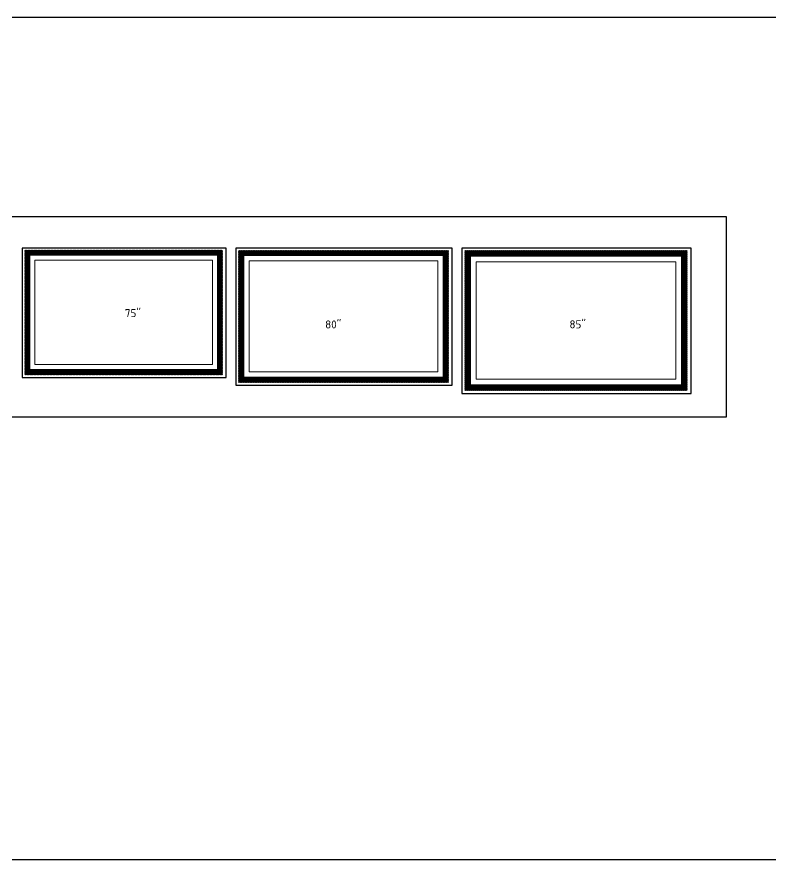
# Model space of a CAD drawing. Header units: inches. Extents: x -10949 to -5554, y -8625 to -6596.
# Drawn here: x -6375.1 to -6139.8, y -7822.1 to -7553.3 of the extents above; entities that cross this region are included whole.
import ezdxf

# ---------------------------------------------------------------- set-up
doc = ezdxf.new("R2010")
doc.units = ezdxf.units.IN
doc.layers.add('WALL', color=23, linetype='Continuous', lineweight=15)
doc.styles.get("Standard").update_dxf_attribs({"font": 'isocpeur.ttf'})

# ---------------------------------------------------------------- blocks, each defined once
blk = doc.blocks.new('gjj')
at = {"layer": 'WALL', "ltscale": 0.1}
h = blk.add_hatch(dxfattribs=at)
h.set_pattern_fill('ANSI31', scale=0.736604)
h.set_pattern_definition([(45, (-20692.96799, 13986.68918), (-0.06510723097, 0.06510723097), [])])
h.paths.add_polyline_path([(7504.88, 2140.44), (7461.28, 2140.44), (7461.28, 2112.98), (7504.88, 2112.98)])
h.paths.add_polyline_path([(7503.78, 2139.34), (7503.78, 2114.09), (7462.39, 2114.09), (7462.39, 2139.34)], flags=16)
at = {"color": 7}
blk.add_lwpolyline([(7505.68, 2140.89), (7460.68, 2140.89), (7460.68, 2112.39), (7505.68, 2112.39)], close=True, dxfattribs=at)
at = {"layer": 'WALL', "color": 7, "ltscale": 0.1}
for points in [[(7462.39, 2139.34), (7503.78, 2139.34), (7503.78, 2114.09), (7462.39, 2114.09)], [(7463.49, 2138.23), (7502.67, 2138.23), (7502.67, 2115.19), (7463.49, 2115.19)]]:
    blk.add_lwpolyline(points, close=True, dxfattribs=at)
blk = doc.blocks.new('rrwtr')
at = {"xscale": 0.5603806063608664, "yscale": 0.5603806063608664, "zscale": 0.5603806063608664}
blk.add_blockref('gjj', (2821.222, 274.934), dxfattribs=at)

msp = doc.modelspace()

# ---------------------------------------------------------------- linework, layer by layer
msp.add_line((-7116.64, -7816.34), (-6131.78, -7816.34))
for points in [[(-7116.64, -7553.27), (-5553.9, -7553.27), (-5553.9, -8591.05), (-7116.64, -8591.05)], [(-6153.81, -7678.23), (-6761.27, -7678.23), (-6761.27, -7615.48), (-6153.81, -7615.48)]]:
    msp.add_lwpolyline(points, close=True)

# ---------------------------------------------------------------- block references
for p, xscale, yscale, zscale in [((-24063.36, -11350.92), 2.526369735981252, 2.526369735981252, 2.526369735981252), ((-25081.55, -11579.4), 2.681309724964093, 2.681309724964093, 2.681309724964093), ((-26129.38, -11814.95), 2.841040481699088, 2.841040481699088, 2.841040481699088)]:
    msp.add_blockref('rrwtr', p, dxfattribs=dict(xscale=xscale, yscale=yscale, zscale=zscale))

# ---------------------------------------------------------------- texts
at = {"char_height": 2.5, "attachment_point": 1}
for s, width, insert in [('75"', 7.8393, (-6341.49, -7644.45)), ('80"', 49.0202, (-6278.97, -7647.99)), ('85"', 11.9949, (-6202.69, -7647.96))]:
    msp.add_mtext_dynamic_manual_height_columns(s, width=width, gutter_width=12.5, heights=[0], dxfattribs=dict(at, insert=insert))

doc.saveas('drawing.dxf')
